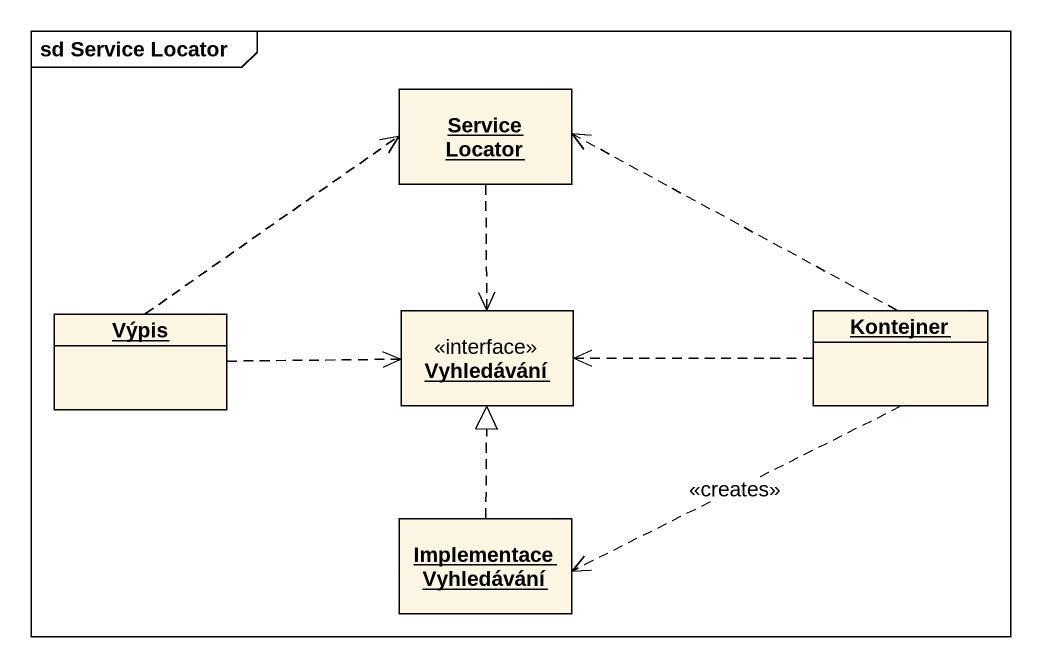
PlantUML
@startuml
mainframe sd Service Locator
hide circle
hide empty members
object "Service Locator" as Service_Locator
object Výpis
object Vyhledávání <<interface>>
object Kontejner
object "Implementace Vyhledávání" as Implementace_Vyhledávání
Service_Locator ..> Vyhledávání
Výpis .up.> Service_Locator
Výpis .right.> Vyhledávání
Kontejner .left.> Service_Locator
Kontejner .left.> Vyhledávání
Kontejner .left.> Implementace_Vyhledávání : <<creates>>
Implementace_Vyhledávání .up.|> Vyhledávání
@enduml
